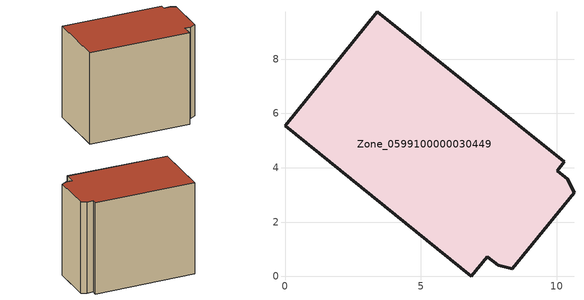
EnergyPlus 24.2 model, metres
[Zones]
Zone_0599100000030449
 floor ground (C_G): 10.02,3.9 10.41,3.58 10.64,3.08 8.38,0.28 7.84,0.41 7.45,0.73 6.86,0 0,5.55 3.4,9.75 10.27,4.21 z0
 wall outside (C_F): 3.4,9.75 0,5.55 6.86,0 7.45,0.73 7.84,0.41 8.38,0.28 10.64,3.08 10.41,3.58 10.02,3.9 10.27,4.21 3.4,9.75 z0:8.15
 roof outside (C_R): 10.27,4.21 3.4,9.75 0,5.55 6.86,0 7.45,0.73 7.84,0.41 8.38,0.28 10.64,3.08 10.41,3.58 10.02,3.9 z8.15
[BUILDING]
Pand.0599100000030449: North Axis=0; Terrain=City; Loads Convergence Tolerance Value=0.04; Temperature Convergence Tolerance Value=0.4; Solar Distribution=FullExterior; Maximum Number of Warmup Days=25; Minimum Number of Warmup Days=1
[Site:Location]
Rotterdam.The.Hague.AP_ZH_NLD Design_Conditions: Latitude=51.96; Longitude=4.45; Time Zone=1; Elevation=-4.5
[SITE:GROUNDTEMPERATURE:BUILDINGSURFACE]
18, 18, 18, 18, 18, 18, 18, 18, 18, 18, 18, 18
[MATERIAL] Thermal Absorptance=0.9; Solar Absorptance=0.7; Visible Absorptance=0.7
Name | Roughness | Thickness | Conductivity | Density | Specific Heat
G.TI.1946 | MediumSmooth | 0.15 | 1 | 540 | 1210
F.TI.1946 | Rough | 0.3 | 0.857143 | 1920 | 840
R.TI.1946 | MediumRough | 0.2 | 0.1 | 1500 | 1000
[CONSTRUCTION]
C_G: G.TI.1946
C_F: F.TI.1946
C_R: R.TI.1946
[ZONE]
Zone_0599100000030449: Type=1; Multiplier=1; Ceiling Height=Autocalculate; Volume=Autocalculate; Floor Area=autocalculate; Part of Total Floor Area=Yes
[ZONEINFILTRATION:DESIGNFLOWRATE]
Infil_Zone_0599100000030449: Zone or ZoneList or Space or SpaceList=Zone_0599100000030449; Schedule=AlwaysOn; Design Flow Rate Calculation Method=Flow/Area; Flow Rate per Floor Area=0.003; Constant Term Coefficient=1; Temperature Term Coefficient=0; Velocity Term Coefficient=0; Velocity Squared Term Coefficient=0
[HVACTEMPLATE:ZONE:IDEALLOADSAIRSYSTEM]
Zone_0599100000030449: Maximum Heating Supply Air Temperature=50; Minimum Cooling Supply Air Temperature=13; Maximum Heating Supply Air Humidity Ratio=0.0156; Minimum Cooling Supply Air Humidity Ratio=0.0077; Heating Limit=NoLimit; Cooling Limit=NoLimit; Dehumidification Control Type=ConstantSensibleHeatRatio; Cooling Sensible Heat Ratio=0.7; Dehumidification Setpoint=60; Humidification Control Type=None; Humidification Setpoint=30; Outdoor Air Method=None; Outdoor Air Flow Rate per Person=0.00944; Outdoor Air Flow Rate per Zone Floor Area=0; Outdoor Air Flow Rate per Zone=0; Demand Controlled Ventilation Type=None; Outdoor Air Economizer Type=NoEconomizer; Heat Recovery Type=None; Sensible Heat Recovery Effectiveness=0.7; Latent Heat Recovery Effectiveness=0.65
[ZONECONTROL:THERMOSTAT]
ThermostatControl_Zone_0599100000030449: Zone or ZoneList=Zone_0599100000030449; Control Type Schedule=DualSetpointControlType; Control 1=Thermostat_Zone_0599100000030449; Temperature Difference Between Cutout And Setpoint=0
[THERMOSTATSETPOINT:DUALSETPOINT]
Thermostat_Zone_0599100000030449: Heating Setpoint Temperature Schedule=HeatingSetpoint_Zone_0599100000030449; Cooling Setpoint Temperature Schedule=CoolingSetpoint_Zone_0599100000030449
[SCHEDULE:COMPACT]
HeatingSetpoint_Zone_0599100000030449: Through: 12/31, For: AllDays, Until: 24:00, 21
CoolingSetpoint_Zone_0599100000030449: Through: 12/31, For: AllDays, Until: 24:00, 24
DualSetpointControlType: Through: 12/31, For: AllDays, Until: 24:00, 4
AlwaysOn: Through: 12/31, For: AllDays, Until: 24:00, 1
